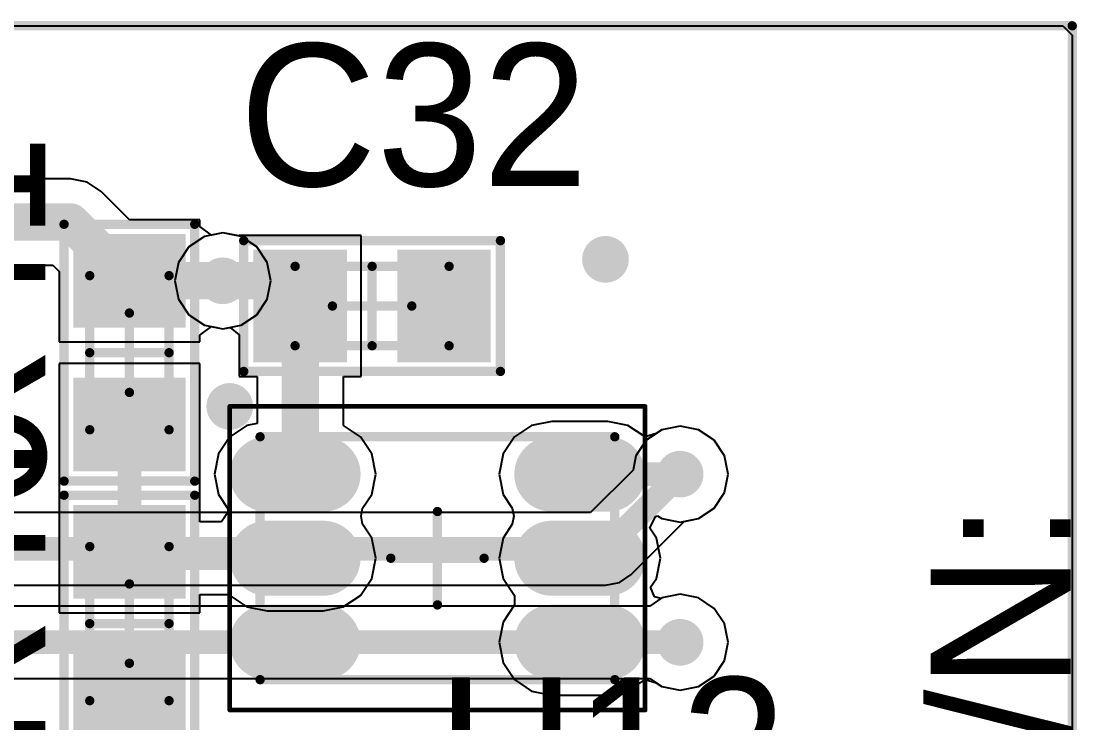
# Model space of a CAD drawing. Header units: millimetres. Extents: x 1 to 2.97, y 1.12 to 2.49.
# Drawn here: x 2.5252 to 2.9705, y 2.1698 to 2.4656 of the extents above; entities that cross this region are included whole.
import ezdxf

# ---------------------------------------------------------------- set-up
doc = ezdxf.new("R2010")
doc.units = ezdxf.units.MM
doc.header["$MEASUREMENT"] = 0
for name, color, linetype in [('BottomLayer', 5, 'Continuous'), ('Mechanical13', 56, 'Continuous'), ('Mechanical15', 56, 'Continuous'), ('Mechanical29', 56, 'Continuous'), ('MultiLayer', 9, 'Continuous'), ('TopLayer', 1, 'Continuous'), ('TopOverlay', 2, 'Continuous'), ('TopPaste', 8, 'Continuous'), ('TopSolder', 216, 'Continuous'), ('ViaHoleLayer', 16, 'Continuous')]:
    doc.layers.add(name, color=color, linetype=linetype)

# ---------------------------------------------------------------- blocks, each defined once
blk = doc.blocks.new('CC0603_38')
at = {"layer": 'Mechanical13', "const_width": 0.00394}
for points in [[(-0.03248, 0.01673), (-0.03248, -0.01673)], [(0.03248, 0.01673), (-0.03248, 0.01673)], [(0.03248, 0.01673), (0.03248, -0.01673)], [(0.03248, -0.01673), (-0.03248, -0.01673)]]:
    blk.add_lwpolyline(points, dxfattribs=at)
at = {"layer": 'Mechanical13', "const_width": 0.00197}
for points in [[(-0.03346, 0.01673, 1), (-0.0315, 0.01673, 1)], [(-0.03346, 0.01673, 1), (-0.0315, 0.01673, 1)], [(0.0315, 0.01673, 1), (0.03346, 0.01673, 1)], [(0.0315, 0.01673, 1), (0.03346, 0.01673, 1)], [(-0.03346, -0.01673, 1), (-0.0315, -0.01673, 1)], [(-0.03346, -0.01673, 1), (-0.0315, -0.01673, 1)], [(0.0315, -0.01673, 1), (0.03346, -0.01673, 1)], [(0.0315, -0.01673, 1), (0.03346, -0.01673, 1)]]:
    blk.add_lwpolyline(points, format="xyb", close=True, dxfattribs=at)
at = {"layer": 'Mechanical15', "const_width": 0.00394}
for points in [[(0, 0.01673), (0, -0.01673)], [(0.01673, 0), (-0.01673, 0)]]:
    blk.add_lwpolyline(points, dxfattribs=at)
at = {"layer": 'Mechanical15', "const_width": 0.00197}
for points in [[(-0.00098, 0.01673, 1), (0.00098, 0.01673, 1)], [(-0.01772, 0, 1), (-0.01575, 0, 1)], [(0.01575, 0, 1), (0.01772, 0, 1)], [(-0.00098, -0.01673, 1), (0.00098, -0.01673, 1)]]:
    blk.add_lwpolyline(points, format="xyb", close=True, dxfattribs=at)
at = {"layer": 'TopLayer'}
for points in [[(-0.04606, -0.01969), (-0.01457, -0.01969), (-0.04606, 0.01969), (-0.01457, 0.01969)], [(0.01457, -0.01969), (0.04606, -0.01969), (0.01457, 0.01969), (0.04606, 0.01969)]]:
    blk.add_solid(points, dxfattribs=at)
at = {"layer": 'TopOverlay', "const_width": 0.00394}
for points in [[(-0.05413, 0.02756), (-0.05413, -0.02756)], [(0.05413, 0.02756), (-0.05413, 0.02756)], [(0.05413, 0.02756), (0.05413, -0.02756)], [(0.05413, -0.02756), (-0.05413, -0.02756)]]:
    blk.add_lwpolyline(points, dxfattribs=at)
at = {"layer": 'TopOverlay', "const_width": 0.00197}
for points in [[(-0.05512, 0.02756, 1), (-0.05315, 0.02756, 1)], [(-0.05512, 0.02756, 1), (-0.05315, 0.02756, 1)], [(0.05315, 0.02756, 1), (0.05512, 0.02756, 1)], [(0.05315, 0.02756, 1), (0.05512, 0.02756, 1)], [(-0.05512, -0.02756, 1), (-0.05315, -0.02756, 1)], [(-0.05512, -0.02756, 1), (-0.05315, -0.02756, 1)], [(0.05315, -0.02756, 1), (0.05512, -0.02756, 1)], [(0.05315, -0.02756, 1), (0.05512, -0.02756, 1)]]:
    blk.add_lwpolyline(points, format="xyb", close=True, dxfattribs=at)
at = {"layer": 'TopPaste'}
for points in [[(-0.04606, -0.01969), (-0.01457, -0.01969), (-0.04606, 0.01969), (-0.01457, 0.01969)], [(0.01457, -0.01969), (0.04606, -0.01969), (0.01457, 0.01969), (0.04606, 0.01969)]]:
    blk.add_solid(points, dxfattribs=at)
at = {"layer": 'TopSolder'}
for points in [[(-0.05006, -0.02369), (-0.01057, -0.02369), (-0.05006, 0.02369), (-0.01057, 0.02369)], [(0.01057, -0.02369), (0.05006, -0.02369), (0.01057, 0.02369), (0.05006, 0.02369)]]:
    blk.add_solid(points, dxfattribs=at)
blk = doc.blocks.new('CC0603_40')
at = {"layer": 'Mechanical13', "const_width": 0.00394}
for points in [[(-0.03248, 0.01673), (-0.03248, -0.01673)], [(-0.03248, 0.01673), (0.03248, 0.01673)], [(0.03248, 0.01673), (0.03248, -0.01673)], [(-0.03248, -0.01673), (0.03248, -0.01673)]]:
    blk.add_lwpolyline(points, dxfattribs=at)
at = {"layer": 'Mechanical13', "const_width": 0.00197}
for points in [[(-0.03346, 0.01673, 1), (-0.0315, 0.01673, 1)], [(-0.03346, 0.01673, 1), (-0.0315, 0.01673, 1)], [(0.0315, 0.01673, 1), (0.03346, 0.01673, 1)], [(0.0315, 0.01673, 1), (0.03346, 0.01673, 1)], [(-0.03346, -0.01673, 1), (-0.0315, -0.01673, 1)], [(-0.03346, -0.01673, 1), (-0.0315, -0.01673, 1)], [(0.0315, -0.01673, 1), (0.03346, -0.01673, 1)], [(0.0315, -0.01673, 1), (0.03346, -0.01673, 1)]]:
    blk.add_lwpolyline(points, format="xyb", close=True, dxfattribs=at)
at = {"layer": 'Mechanical15', "const_width": 0.00394}
for points in [[(0, 0.01673), (0, -0.01673)], [(-0.01673, 0), (0.01673, 0)]]:
    blk.add_lwpolyline(points, dxfattribs=at)
at = {"layer": 'Mechanical15', "const_width": 0.00197}
for points in [[(-0.00098, 0.01673, 1), (0.00098, 0.01673, 1)], [(-0.01772, 0, 1), (-0.01575, 0, 1)], [(0.01575, 0, 1), (0.01772, 0, 1)], [(-0.00098, -0.01673, 1), (0.00098, -0.01673, 1)]]:
    blk.add_lwpolyline(points, format="xyb", close=True, dxfattribs=at)
at = {"layer": 'TopLayer'}
for points in [[(-0.04606, -0.01969), (-0.01457, -0.01969), (-0.04606, 0.01969), (-0.01457, 0.01969)], [(0.01457, -0.01969), (0.04606, -0.01969), (0.01457, 0.01969), (0.04606, 0.01969)]]:
    blk.add_solid(points, dxfattribs=at)
at = {"layer": 'TopOverlay', "const_width": 0.00394}
for points in [[(-0.05413, 0.02756), (-0.05413, -0.02756)], [(-0.05413, 0.02756), (0.05413, 0.02756)], [(0.05413, 0.02756), (0.05413, -0.02756)], [(-0.05413, -0.02756), (0.05413, -0.02756)]]:
    blk.add_lwpolyline(points, dxfattribs=at)
at = {"layer": 'TopOverlay', "const_width": 0.00197}
for points in [[(-0.05512, 0.02756, 1), (-0.05315, 0.02756, 1)], [(-0.05512, 0.02756, 1), (-0.05315, 0.02756, 1)], [(0.05315, 0.02756, 1), (0.05512, 0.02756, 1)], [(0.05315, 0.02756, 1), (0.05512, 0.02756, 1)], [(-0.05512, -0.02756, 1), (-0.05315, -0.02756, 1)], [(-0.05512, -0.02756, 1), (-0.05315, -0.02756, 1)], [(0.05315, -0.02756, 1), (0.05512, -0.02756, 1)], [(0.05315, -0.02756, 1), (0.05512, -0.02756, 1)]]:
    blk.add_lwpolyline(points, format="xyb", close=True, dxfattribs=at)
at = {"layer": 'TopPaste'}
for points in [[(-0.04606, -0.01969), (-0.01457, -0.01969), (-0.04606, 0.01969), (-0.01457, 0.01969)], [(0.01457, -0.01969), (0.04606, -0.01969), (0.01457, 0.01969), (0.04606, 0.01969)]]:
    blk.add_solid(points, dxfattribs=at)
at = {"layer": 'TopSolder'}
for points in [[(-0.05006, -0.02369), (-0.01057, -0.02369), (-0.05006, 0.02369), (-0.01057, 0.02369)], [(0.01057, -0.02369), (0.05006, -0.02369), (0.01057, 0.02369), (0.05006, 0.02369)]]:
    blk.add_solid(points, dxfattribs=at)
blk = doc.blocks.new('CC0603_41')
at = {"layer": 'Mechanical13', "const_width": 0.00394}
for points in [[(-0.03248, 0.01673), (-0.03248, -0.01673)], [(-0.03248, 0.01673), (0.03248, 0.01673)], [(0.03248, 0.01673), (0.03248, -0.01673)], [(-0.03248, -0.01673), (0.03248, -0.01673)]]:
    blk.add_lwpolyline(points, dxfattribs=at)
at = {"layer": 'Mechanical13', "const_width": 0.00197}
for points in [[(-0.03346, 0.01673, 1), (-0.0315, 0.01673, 1)], [(-0.03346, 0.01673, 1), (-0.0315, 0.01673, 1)], [(0.0315, 0.01673, 1), (0.03346, 0.01673, 1)], [(0.0315, 0.01673, 1), (0.03346, 0.01673, 1)], [(-0.03346, -0.01673, 1), (-0.0315, -0.01673, 1)], [(-0.03346, -0.01673, 1), (-0.0315, -0.01673, 1)], [(0.0315, -0.01673, 1), (0.03346, -0.01673, 1)], [(0.0315, -0.01673, 1), (0.03346, -0.01673, 1)]]:
    blk.add_lwpolyline(points, format="xyb", close=True, dxfattribs=at)
at = {"layer": 'Mechanical15', "const_width": 0.00394}
for points in [[(0, 0.01673), (0, -0.01673)], [(-0.01673, 0), (0.01673, 0)]]:
    blk.add_lwpolyline(points, dxfattribs=at)
at = {"layer": 'Mechanical15', "const_width": 0.00197}
for points in [[(-0.00098, 0.01673, 1), (0.00098, 0.01673, 1)], [(-0.01772, 0, 1), (-0.01575, 0, 1)], [(0.01575, 0, 1), (0.01772, 0, 1)], [(-0.00098, -0.01673, 1), (0.00098, -0.01673, 1)]]:
    blk.add_lwpolyline(points, format="xyb", close=True, dxfattribs=at)
at = {"layer": 'TopLayer'}
for points in [[(-0.04606, -0.01969), (-0.01457, -0.01969), (-0.04606, 0.01969), (-0.01457, 0.01969)], [(0.01457, -0.01969), (0.04606, -0.01969), (0.01457, 0.01969), (0.04606, 0.01969)]]:
    blk.add_solid(points, dxfattribs=at)
at = {"layer": 'TopOverlay', "const_width": 0.00394}
for points in [[(-0.05413, 0.02756), (-0.05413, -0.02756)], [(-0.05413, 0.02756), (0.05413, 0.02756)], [(0.05413, 0.02756), (0.05413, -0.02756)], [(-0.05413, -0.02756), (0.05413, -0.02756)]]:
    blk.add_lwpolyline(points, dxfattribs=at)
at = {"layer": 'TopOverlay', "const_width": 0.00197}
for points in [[(-0.05512, 0.02756, 1), (-0.05315, 0.02756, 1)], [(-0.05512, 0.02756, 1), (-0.05315, 0.02756, 1)], [(0.05315, 0.02756, 1), (0.05512, 0.02756, 1)], [(0.05315, 0.02756, 1), (0.05512, 0.02756, 1)], [(-0.05512, -0.02756, 1), (-0.05315, -0.02756, 1)], [(-0.05512, -0.02756, 1), (-0.05315, -0.02756, 1)], [(0.05315, -0.02756, 1), (0.05512, -0.02756, 1)], [(0.05315, -0.02756, 1), (0.05512, -0.02756, 1)]]:
    blk.add_lwpolyline(points, format="xyb", close=True, dxfattribs=at)
at = {"layer": 'TopPaste'}
for points in [[(-0.04606, -0.01969), (-0.01457, -0.01969), (-0.04606, 0.01969), (-0.01457, 0.01969)], [(0.01457, -0.01969), (0.04606, -0.01969), (0.01457, 0.01969), (0.04606, 0.01969)]]:
    blk.add_solid(points, dxfattribs=at)
at = {"layer": 'TopSolder'}
for points in [[(-0.05006, -0.02369), (-0.01057, -0.02369), (-0.05006, 0.02369), (-0.01057, 0.02369)], [(0.01057, -0.02369), (0.05006, -0.02369), (0.01057, 0.02369), (0.05006, 0.02369)]]:
    blk.add_solid(points, dxfattribs=at)
blk = doc.blocks.new('TSL2561_TMB6_43')
at = {"layer": 'Mechanical13', "const_width": 0.00394}
for points in [[(-0.0748, 0.05118), (0.0748, 0.05118)], [(-0.0748, -0.05118), (-0.0748, 0.05118)], [(0.0748, -0.05118), (0.0748, 0.05118)], [(-0.0748, -0.05118), (0.0748, -0.05118)]]:
    blk.add_lwpolyline(points, dxfattribs=at)
at = {"layer": 'Mechanical13', "const_width": 0.00197}
for points in [[(-0.07579, 0.05118, 1), (-0.07382, 0.05118, 1)], [(-0.07579, 0.05118, 1), (-0.07382, 0.05118, 1)], [(0.07382, 0.05118, 1), (0.07579, 0.05118, 1)], [(0.07382, 0.05118, 1), (0.07579, 0.05118, 1)], [(-0.07579, -0.05118, 1), (-0.07382, -0.05118, 1)], [(-0.07579, -0.05118, 1), (-0.07382, -0.05118, 1)], [(0.07382, -0.05118, 1), (0.07579, -0.05118, 1)], [(0.07382, -0.05118, 1), (0.07579, -0.05118, 1)]]:
    blk.add_lwpolyline(points, format="xyb", close=True, dxfattribs=at)
at = {"layer": 'Mechanical15'}
for points, const_width in [([(-0.0876, 0.06398), (0.0876, 0.06398)], 0.00197), ([(-0.0876, -0.06398), (-0.0876, 0.06398)], 0.00197), ([(0.0876, -0.06398), (0.0876, 0.06398)], 0.00197), ([(0, -0.01969), (0, 0.01969)], 0.00394), ([(-0.01969, 0), (0.01969, 0)], 0.00394), ([(-0.0876, -0.06398), (0.0876, -0.06398)], 0.00197)]:
    blk.add_lwpolyline(points, dxfattribs=dict(at, const_width=const_width))
for points, const_width in [([(-0.08809, 0.06398, 1), (-0.08711, 0.06398, 1)], 0.000984), ([(-0.08809, 0.06398, 1), (-0.08711, 0.06398, 1)], 0.000984), ([(0.08711, 0.06398, 1), (0.08809, 0.06398, 1)], 0.000984), ([(0.08711, 0.06398, 1), (0.08809, 0.06398, 1)], 0.000984), ([(-0.00098, 0.01969, 1), (0.00098, 0.01969, 1)], 0.00197), ([(-0.02067, 0, 1), (-0.0187, 0, 1)], 0.00197), ([(0.0187, 0, 1), (0.02067, 0, 1)], 0.00197), ([(-0.00098, -0.01969, 1), (0.00098, -0.01969, 1)], 0.00197), ([(-0.08809, -0.06398, 1), (-0.08711, -0.06398, 1)], 0.000984), ([(-0.08809, -0.06398, 1), (-0.08711, -0.06398, 1)], 0.000984), ([(0.08711, -0.06398, 1), (0.08809, -0.06398, 1)], 0.000984), ([(0.08711, -0.06398, 1), (0.08809, -0.06398, 1)], 0.000984)]:
    blk.add_lwpolyline(points, format="xyb", close=True, dxfattribs=dict(at, const_width=const_width))
at = {"layer": 'TopLayer', "const_width": 0.02362}
for points in [[(-0.07185, 0.03543), (-0.04823, 0.03543)], [(0.04823, 0.03543), (0.07185, 0.03543)], [(-0.07185, 0), (-0.04823, 0)], [(0.04823, 0), (0.07185, 0)], [(-0.07185, -0.03543), (-0.04823, -0.03543)], [(0.04823, -0.03543), (0.07185, -0.03543)]]:
    blk.add_lwpolyline(points, dxfattribs=at)
at = {"layer": 'TopLayer', "const_width": 0.01181}
for points in [[(-0.07776, 0.03543, 1), (-0.06594, 0.03543, 1)], [(-0.05413, 0.03543, 1), (-0.04232, 0.03543, 1)], [(0.04232, 0.03543, 1), (0.05413, 0.03543, 1)], [(0.06594, 0.03543, 1), (0.07776, 0.03543, 1)], [(-0.07776, 0, 1), (-0.06594, 0, 1)], [(-0.05413, 0, 1), (-0.04232, 0, 1)], [(0.04232, 0, 1), (0.05413, 0, 1)], [(0.06594, 0, 1), (0.07776, 0, 1)], [(-0.07776, -0.03543, 1), (-0.06594, -0.03543, 1)], [(-0.05413, -0.03543, 1), (-0.04232, -0.03543, 1)], [(0.04232, -0.03543, 1), (0.05413, -0.03543, 1)], [(0.06594, -0.03543, 1), (0.07776, -0.03543, 1)]]:
    blk.add_lwpolyline(points, format="xyb", close=True, dxfattribs=at)
at = {"layer": 'TopOverlay'}
for points, const_width in [([(-0.08268, 0.06398, 1), (-0.09252, 0.06398, 1)], 0.00984), ([(-0.09498, 0.06398, 1), (-0.09006, 0.06398, 1)], 0.00492), ([(-0.08514, 0.06398, 1), (-0.08022, 0.06398, 1)], 0.00492)]:
    blk.add_lwpolyline(points, format="xyb", close=True, dxfattribs=dict(at, const_width=const_width))
at = {"layer": 'TopPaste', "const_width": 0.02362}
for points in [[(-0.07185, 0.03543), (-0.04823, 0.03543)], [(0.04823, 0.03543), (0.07185, 0.03543)], [(-0.07185, 0), (-0.04823, 0)], [(0.04823, 0), (0.07185, 0)], [(-0.07185, -0.03543), (-0.04823, -0.03543)], [(0.04823, -0.03543), (0.07185, -0.03543)]]:
    blk.add_lwpolyline(points, dxfattribs=at)
at = {"layer": 'TopPaste', "const_width": 0.01181}
for points in [[(-0.07776, 0.03543, 1), (-0.06594, 0.03543, 1)], [(-0.05413, 0.03543, 1), (-0.04232, 0.03543, 1)], [(0.04232, 0.03543, 1), (0.05413, 0.03543, 1)], [(0.06594, 0.03543, 1), (0.07776, 0.03543, 1)], [(-0.07776, 0, 1), (-0.06594, 0, 1)], [(-0.05413, 0, 1), (-0.04232, 0, 1)], [(0.04232, 0, 1), (0.05413, 0, 1)], [(0.06594, 0, 1), (0.07776, 0, 1)], [(-0.07776, -0.03543, 1), (-0.06594, -0.03543, 1)], [(-0.05413, -0.03543, 1), (-0.04232, -0.03543, 1)], [(0.04232, -0.03543, 1), (0.05413, -0.03543, 1)], [(0.06594, -0.03543, 1), (0.07776, -0.03543, 1)]]:
    blk.add_lwpolyline(points, format="xyb", close=True, dxfattribs=at)
at = {"layer": 'TopSolder', "const_width": 0.03162}
for points in [[(-0.07185, 0.03543), (-0.04823, 0.03543)], [(0.04823, 0.03543), (0.07185, 0.03543)], [(-0.07185, 0), (-0.04823, 0)], [(0.04823, 0), (0.07185, 0)], [(-0.07185, -0.03543), (-0.04823, -0.03543)], [(0.04823, -0.03543), (0.07185, -0.03543)]]:
    blk.add_lwpolyline(points, dxfattribs=at)
at = {"layer": 'TopSolder', "const_width": 0.01581}
for points in [[(-0.07976, 0.03543, 1), (-0.06394, 0.03543, 1)], [(-0.05613, 0.03543, 1), (-0.04032, 0.03543, 1)], [(0.04032, 0.03543, 1), (0.05613, 0.03543, 1)], [(0.06394, 0.03543, 1), (0.07976, 0.03543, 1)], [(-0.07976, 0, 1), (-0.06394, 0, 1)], [(-0.05613, 0, 1), (-0.04032, 0, 1)], [(0.04032, 0, 1), (0.05613, 0, 1)], [(0.06394, 0, 1), (0.07976, 0, 1)], [(-0.07976, -0.03543, 1), (-0.06394, -0.03543, 1)], [(-0.05613, -0.03543, 1), (-0.04032, -0.03543, 1)], [(0.04032, -0.03543, 1), (0.05613, -0.03543, 1)], [(0.06394, -0.03543, 1), (0.07976, -0.03543, 1)]]:
    blk.add_lwpolyline(points, format="xyb", close=True, dxfattribs=at)

msp = doc.modelspace()

# ---------------------------------------------------------------- linework, layer by layer
at = {"layer": 'BottomLayer'}
for p, q in [((1.66535, 2.46358), (2.96457, 2.46358)), ((2.96457, 2.46358), (2.9685, 2.45965)), ((2.9685, 2.45965), (2.9685, 2.08957)), ((2.60249, 2.37479), (2.59593, 2.37041)), ((2.61024, 2.37633), (2.60249, 2.37479)), ((2.61798, 2.37479), (2.61024, 2.37633)), ((2.62454, 2.37041), (2.61798, 2.37479)), ((2.59593, 2.37041), (2.59154, 2.36384)), ((2.62893, 2.36384), (2.62454, 2.37041)), ((2.59154, 2.36384), (2.59001, 2.3561)), ((2.63047, 2.3561), (2.62893, 2.36384)), ((2.59001, 2.3561), (2.59154, 2.34836)), ((2.62893, 2.34836), (2.63047, 2.3561)), ((2.59154, 2.34836), (2.59593, 2.3418)), ((2.62454, 2.3418), (2.62893, 2.34836)), ((2.59593, 2.3418), (2.60249, 2.33741)), ((2.61798, 2.33741), (2.62454, 2.3418)), ((2.60249, 2.33741), (2.61024, 2.33587)), ((2.61024, 2.33587), (2.61798, 2.33741)), ((2.79541, 2.2933), (2.78884, 2.28891)), ((2.80315, 2.29484), (2.79541, 2.2933)), ((2.81089, 2.2933), (2.80315, 2.29484)), ((2.81746, 2.28891), (2.81089, 2.2933)), ((2.78884, 2.28891), (2.78446, 2.28235)), ((2.82184, 2.28235), (2.81746, 2.28891)), ((2.78446, 2.28235), (2.78327, 2.27635)), ((2.82338, 2.27461), (2.82184, 2.28235)), ((2.78327, 2.27635), (2.76532, 2.2584)), ((2.82184, 2.26686), (2.82338, 2.27461)), ((2.81746, 2.2603), (2.82184, 2.26686)), ((2.76532, 2.2584), (2.52208, 2.2584)), ((2.81089, 2.25591), (2.81746, 2.2603)), ((2.78247, 2.2323), (2.80489, 2.25472)), ((2.80489, 2.25472), (2.81089, 2.25591)), ((2.77751, 2.22898), (2.78247, 2.2323)), ((2.51575, 2.22782), (2.77165, 2.22782)), ((2.77165, 2.22782), (2.77751, 2.22898)), ((2.79541, 2.22243), (2.79032, 2.21903)), ((2.80315, 2.22397), (2.79541, 2.22243)), ((2.81089, 2.22243), (2.80315, 2.22397)), ((2.81746, 2.21805), (2.81089, 2.22243)), ((2.79032, 2.21903), (2.50633, 2.21903)), ((2.82184, 2.21148), (2.81746, 2.21805)), ((2.82338, 2.20374), (2.82184, 2.21148)), ((2.82184, 2.196), (2.82338, 2.20374)), ((2.81746, 2.18943), (2.82184, 2.196)), ((2.5, 2.18845), (2.79032, 2.18845)), ((2.79032, 2.18845), (2.79541, 2.18505)), ((2.81089, 2.18505), (2.81746, 2.18943)), ((2.79541, 2.18505), (2.80315, 2.18351)), ((2.80315, 2.18351), (2.81089, 2.18505))]:
    msp.add_line(p, q, dxfattribs=at)
for points, const_width in [([(2.76673, 2.36516, 1), (2.77657, 2.36516, 1)], 0.00984), ([(2.60532, 2.3561, 1), (2.61516, 2.3561, 1)], 0.00984), ([(2.79823, 2.27461, 1), (2.80807, 2.27461, 1)], 0.00984), ([(2.80065, 2.27461, 1), (2.80565, 2.27461, 1)], 0.005), ([(2.76915, 2.24311, 1), (2.77415, 2.24311, 1)], 0.005), ([(2.76915, 2.24311, 1), (2.77415, 2.24311, 1)], 0.005), ([(2.79823, 2.20374, 1), (2.80807, 2.20374, 1)], 0.00984), ([(2.80065, 2.20374, 1), (2.80565, 2.20374, 1)], 0.005)]:
    msp.add_lwpolyline(points, format="xyb", close=True, dxfattribs=dict(at, const_width=const_width))
at = {"layer": 'BottomLayer', "const_width": 0.01}
for points in [[(2.77165, 2.24311), (2.80315, 2.27461)], [(2.51575, 2.24311), (2.77165, 2.24311)], [(2.5, 2.20374), (2.80315, 2.20374)]]:
    msp.add_lwpolyline(points, dxfattribs=at)
at = {"layer": 'Mechanical29', "const_width": 0.00394}
for points in [[(1, 2.46358), (2.9685, 2.46358)], [(2.9685, 1.125), (2.9685, 2.46358)]]:
    msp.add_lwpolyline(points, dxfattribs=at)
at = {"layer": 'Mechanical29', "const_width": 0.00197}
msp.add_lwpolyline([(2.96752, 2.46358, 1), (2.96949, 2.46358, 1)], format="xyb", close=True, dxfattribs=at)
msp.add_lwpolyline([(2.96752, 2.46358, 1), (2.96949, 2.46358, 1)], format="xyb", close=True, dxfattribs=at)
at = {"layer": 'MultiLayer', "const_width": 0.00984}
for points in [[(2.76673, 2.36516, 1), (2.77657, 2.36516, 1)], [(2.60532, 2.3561, 1), (2.61516, 2.3561, 1)], [(2.79823, 2.27461, 1), (2.80807, 2.27461, 1)], [(2.79823, 2.20374, 1), (2.80807, 2.20374, 1)]]:
    msp.add_lwpolyline(points, format="xyb", close=True, dxfattribs=at)
at = {"layer": 'TopLayer'}
for p, q in [((1.66535, 2.46358), (2.96457, 2.46358)), ((2.96457, 2.46358), (2.9685, 2.45965)), ((2.9685, 2.45965), (2.9685, 2.08957)), ((2.54606, 2.39913), (2.39764, 2.39913)), ((2.55304, 2.39774), (2.54606, 2.39913)), ((2.54606, 2.39913), (2.54606, 2.39913)), ((2.55895, 2.39379), (2.55304, 2.39774)), ((2.57089, 2.38185), (2.55895, 2.39379)), ((2.60055, 2.38185), (2.57089, 2.38185)), ((2.60055, 2.37912), (2.60055, 2.38185)), ((2.6006, 2.37902), (2.60055, 2.37912)), ((2.60555, 2.3754), (2.6006, 2.37902)), ((2.61024, 2.37633), (2.60555, 2.3754)), ((2.61697, 2.37499), (2.61024, 2.37633)), ((2.61717, 2.37516), (2.61697, 2.37499)), ((2.66866, 2.37516), (2.61717, 2.37516)), ((2.61717, 2.37516), (2.61717, 2.37516)), ((2.66866, 2.31579), (2.66866, 2.37516)), ((2.40519, 2.36268), (2.53851, 2.36268)), ((2.53851, 2.36268), (2.54118, 2.36001)), ((2.54118, 2.36001), (2.54118, 2.33035)), ((2.6006, 2.33319), (2.60555, 2.3368)), ((2.60555, 2.3368), (2.61024, 2.33587)), ((2.61024, 2.33587), (2.6133, 2.33648)), ((2.6133, 2.33648), (2.61717, 2.33331)), ((2.61717, 2.33331), (2.61717, 2.31579)), ((2.54118, 2.33035), (2.60055, 2.33035)), ((2.60055, 2.33309), (2.6006, 2.33319)), ((2.60055, 2.33035), (2.60055, 2.33309)), ((2.60055, 2.32122), (2.54118, 2.32122)), ((2.54118, 2.32122), (2.54118, 2.26972)), ((2.60055, 2.26972), (2.60055, 2.32122)), ((2.61717, 2.31579), (2.62469, 2.31579)), ((2.62469, 2.31579), (2.62469, 2.296)), ((2.66114, 2.29511), (2.66114, 2.31579)), ((2.66114, 2.31579), (2.66866, 2.31579)), ((2.62043, 2.29515), (2.61321, 2.29033)), ((2.62469, 2.296), (2.62043, 2.29515)), ((2.66828, 2.29033), (2.66114, 2.29511)), ((2.74051, 2.29515), (2.73329, 2.29033)), ((2.74902, 2.29684), (2.74051, 2.29515)), ((2.77264, 2.29684), (2.74902, 2.29684)), ((2.78115, 2.29515), (2.77264, 2.29684)), ((2.78836, 2.29033), (2.78115, 2.29515)), ((2.79541, 2.2933), (2.793, 2.29169)), ((2.80315, 2.29484), (2.79541, 2.2933)), ((2.81089, 2.2933), (2.80315, 2.29484)), ((2.81746, 2.28891), (2.81089, 2.2933)), ((2.61321, 2.29033), (2.60839, 2.28312)), ((2.6731, 2.28312), (2.66828, 2.29033)), ((2.73329, 2.29033), (2.72847, 2.28312)), ((2.793, 2.29169), (2.78836, 2.29033)), ((2.82184, 2.28235), (2.81746, 2.28891)), ((2.60839, 2.28312), (2.6067, 2.27461)), ((2.6748, 2.27461), (2.6731, 2.28312)), ((2.72847, 2.28312), (2.72678, 2.27461)), ((2.82338, 2.27461), (2.82184, 2.28235)), ((2.6067, 2.27461), (2.60839, 2.2661)), ((2.6731, 2.2661), (2.6748, 2.27461)), ((2.72678, 2.27461), (2.72847, 2.2661)), ((2.82184, 2.26686), (2.82338, 2.27461)), ((2.54118, 2.26972), (2.54118, 2.26972)), ((2.54118, 2.26972), (2.54118, 2.26768)), ((2.54118, 2.26768), (2.54118, 2.26768)), ((2.54118, 2.26768), (2.54118, 2.21618)), ((2.60055, 2.26768), (2.60055, 2.26972)), ((2.60055, 2.26972), (2.60055, 2.26972)), ((2.60055, 2.25447), (2.60055, 2.26768)), ((2.60055, 2.26768), (2.60055, 2.26768)), ((2.81746, 2.2603), (2.82184, 2.26686)), ((2.60839, 2.2661), (2.61227, 2.26028)), ((2.66922, 2.26028), (2.6731, 2.2661)), ((2.72847, 2.2661), (2.73235, 2.26028)), ((2.61254, 2.25875), (2.60969, 2.25447)), ((2.61227, 2.26028), (2.61254, 2.25875)), ((2.66863, 2.25689), (2.66922, 2.26028)), ((2.73235, 2.26028), (2.73294, 2.25689)), ((2.81089, 2.25591), (2.81746, 2.2603)), ((2.60969, 2.25447), (2.60055, 2.25447)), ((2.66922, 2.25349), (2.66863, 2.25689)), ((2.6731, 2.24768), (2.66922, 2.25349)), ((2.73235, 2.25349), (2.72847, 2.24768)), ((2.73294, 2.25689), (2.73235, 2.25349)), ((2.79042, 2.25182), (2.79275, 2.25674)), ((2.79275, 2.25674), (2.79364, 2.2571)), ((2.79364, 2.2571), (2.79541, 2.25591)), ((2.79541, 2.25591), (2.80315, 2.25438)), ((2.80315, 2.25438), (2.81089, 2.25591)), ((2.79318, 2.24768), (2.79042, 2.25182)), ((2.6748, 2.23917), (2.6731, 2.24768)), ((2.72847, 2.24768), (2.72678, 2.23917)), ((2.79488, 2.23917), (2.79318, 2.24768)), ((2.6731, 2.23066), (2.6748, 2.23917)), ((2.72678, 2.23917), (2.72847, 2.23066)), ((2.79318, 2.23066), (2.79488, 2.23917)), ((2.66828, 2.22345), (2.6731, 2.23066)), ((2.72847, 2.23066), (2.73329, 2.22345)), ((2.79068, 2.22691), (2.79318, 2.23066)), ((2.79231, 2.22292), (2.79068, 2.22691)), ((2.60055, 2.21618), (2.60055, 2.22388)), ((2.60055, 2.22388), (2.61292, 2.22388)), ((2.61292, 2.22388), (2.61321, 2.22345)), ((2.61321, 2.22345), (2.62043, 2.21863)), ((2.66107, 2.21863), (2.66828, 2.22345)), ((2.73329, 2.22345), (2.73329, 2.21946)), ((2.79496, 2.22213), (2.79231, 2.22292)), ((2.79541, 2.22243), (2.79496, 2.22213)), ((2.80315, 2.22397), (2.79541, 2.22243)), ((2.81089, 2.22243), (2.80315, 2.22397)), ((2.81746, 2.21805), (2.81089, 2.22243)), ((2.62043, 2.21863), (2.62894, 2.21693)), ((2.65256, 2.21693), (2.66107, 2.21863)), ((2.73329, 2.21946), (2.72847, 2.21225)), ((2.82184, 2.21148), (2.81746, 2.21805)), ((2.54118, 2.21618), (2.60055, 2.21618)), ((2.62894, 2.21693), (2.65256, 2.21693)), ((2.72847, 2.21225), (2.72678, 2.20374)), ((2.82338, 2.20374), (2.82184, 2.21148)), ((2.72678, 2.20374), (2.72847, 2.19523)), ((2.82184, 2.196), (2.82338, 2.20374)), ((2.72847, 2.19523), (2.73329, 2.18802)), ((2.81746, 2.18943), (2.82184, 2.196)), ((2.73329, 2.18802), (2.74051, 2.18319)), ((2.78115, 2.18319), (2.78836, 2.18802)), ((2.78836, 2.18802), (2.793, 2.18665)), ((2.793, 2.18665), (2.79541, 2.18505)), ((2.81089, 2.18505), (2.81746, 2.18943)), ((2.74051, 2.18319), (2.74902, 2.1815)), ((2.77264, 2.1815), (2.78115, 2.18319)), ((2.79541, 2.18505), (2.80315, 2.18351)), ((2.80315, 2.18351), (2.81089, 2.18505)), ((2.74902, 2.1815), (2.77264, 2.1815))]:
    msp.add_line(p, q, dxfattribs=at)
for points, const_width in [([(2.39764, 2.38091), (2.54606, 2.38091)], 0.01575), ([(2.54606, 2.38091), (2.57087, 2.3561)], 0.01575), ([(2.57087, 2.3561), (2.61024, 2.3561)], 0.01575), ([(2.61024, 2.3561), (2.63228, 2.3561)], 0.01575), ([(2.64291, 2.27677), (2.64291, 2.34547)], 0.01575), ([(2.57087, 2.24193), (2.57087, 2.29547)], 0.01), ([(2.76083, 2.27461), (2.80315, 2.27461)], 0.01), ([(2.57362, 2.23917), (2.64075, 2.23917)], 0.01), ([(2.76083, 2.20374), (2.80315, 2.20374)], 0.01)]:
    msp.add_lwpolyline(points, dxfattribs=dict(at, const_width=const_width))
for points, const_width in [([(2.54213, 2.38091, 1), (2.55, 2.38091, 1)], 0.00787), ([(2.54213, 2.38091, 1), (2.55, 2.38091, 1)], 0.00787), ([(2.76673, 2.36516, 1), (2.77657, 2.36516, 1)], 0.00984), ([(2.60532, 2.3561, 1), (2.61516, 2.3561, 1)], 0.00984), ([(2.56693, 2.3561, 1), (2.5748, 2.3561, 1)], 0.00787), ([(2.56693, 2.3561, 1), (2.5748, 2.3561, 1)], 0.00787), ([(2.6063, 2.3561, 1), (2.61417, 2.3561, 1)], 0.00787), ([(2.6063, 2.3561, 1), (2.61417, 2.3561, 1)], 0.00787), ([(2.62835, 2.3561, 1), (2.63622, 2.3561, 1)], 0.00787), ([(2.63898, 2.34547, 1), (2.64685, 2.34547, 1)], 0.00787), ([(2.56837, 2.29547, 1), (2.57337, 2.29547, 1)], 0.005), ([(2.63898, 2.27677, 1), (2.64685, 2.27677, 1)], 0.00787), ([(2.79823, 2.27461, 1), (2.80807, 2.27461, 1)], 0.00984), ([(2.75833, 2.27461, 1), (2.76333, 2.27461, 1)], 0.005), ([(2.80065, 2.27461, 1), (2.80565, 2.27461, 1)], 0.005), ([(2.56837, 2.24193, 1), (2.57337, 2.24193, 1)], 0.005), ([(2.57112, 2.23917, 1), (2.57612, 2.23917, 1)], 0.005), ([(2.63825, 2.23917, 1), (2.64325, 2.23917, 1)], 0.005), ([(2.79823, 2.20374, 1), (2.80807, 2.20374, 1)], 0.00984), ([(2.75833, 2.20374, 1), (2.76333, 2.20374, 1)], 0.005), ([(2.80065, 2.20374, 1), (2.80565, 2.20374, 1)], 0.005)]:
    msp.add_lwpolyline(points, format="xyb", close=True, dxfattribs=dict(at, const_width=const_width))
at = {"layer": 'ViaHoleLayer', "const_width": 0.00591}
for points in [[(2.7687, 2.36516, 1), (2.77461, 2.36516, 1)], [(2.60728, 2.3561, 1), (2.61319, 2.3561, 1)], [(2.8002, 2.27461, 1), (2.8061, 2.27461, 1)], [(2.8002, 2.20374, 1), (2.8061, 2.20374, 1)]]:
    msp.add_lwpolyline(points, format="xyb", close=True, dxfattribs=at)

# ---------------------------------------------------------------- block references
for name, p, rotation in [('CC0603_40', (2.57087, 2.32579), 90), ('CC0603_38', (2.67323, 2.34547), 180), ('CC0603_41', (2.57087, 2.21161), 90)]:
    msp.add_blockref(name, p, dxfattribs=dict(rotation=rotation))
msp.add_blockref('TSL2561_TMB6_43', (2.70079, 2.23917))

# ---------------------------------------------------------------- texts
at = {"layer": 'TopOverlay'}
for s, p in [('C32', (2.61718, 2.39606)), ('U12', (2.70079, 2.12894))]:
    msp.add_text(s, height=0.06, dxfattribs=at).set_placement(p)
for s, height, p in [('R41', 0.06, (2.53543, 2.27067)), ('R46', 0.06, (2.53543, 2.1565)), ('S/N:', 0.059055, (2.96785, 2.10925))]:
    msp.add_text(s, height=height, rotation=90, dxfattribs=at).set_placement(p)

doc.saveas('drawing.dxf')
